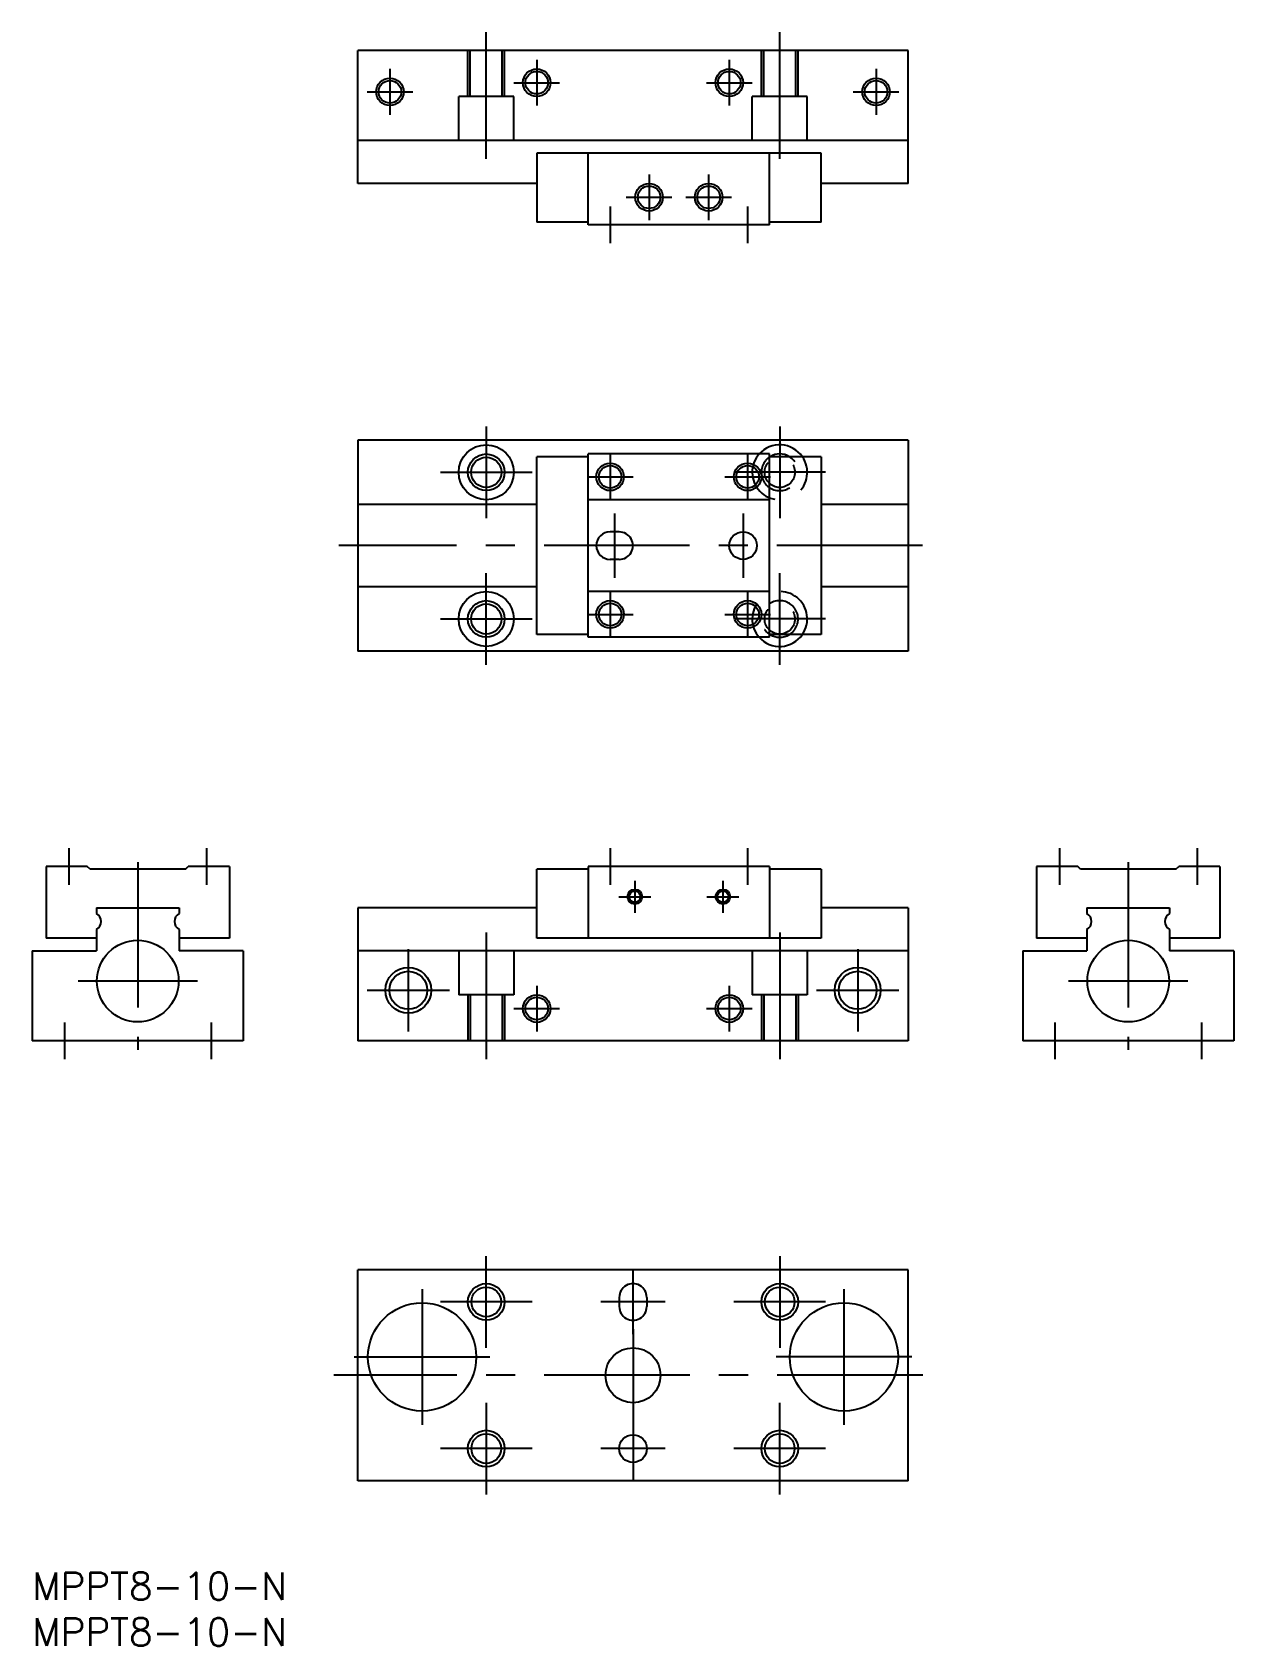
# Model space of a CAD drawing. Extents: x 0 to 131, y -8 to 168.
import ezdxf

# ---------------------------------------------------------------- set-up
doc = ezdxf.new("R2010")
doc.units = 0
doc.header["$LTSCALE"] = 0.5
doc.linetypes.add('CENTER', pattern=[50.8, 31.75, -6.35, 6.35, -6.35])
doc.linetypes.add('DASHED', pattern=[19.05, 12.7, -6.35])
for name, color, linetype in [('MSM_CENTER', 1, 'CENTER'), ('MSM_CONTINUOUS', 7, 'CONTINUOUS'), ('MSM_DASHED', 4, 'DASHED'), ('MSM_NARROW', 5, 'CONTINUOUS'), ('MSM_PART_NUMBER', 7, 'CONTINUOUS')]:
    doc.layers.add(name, color=color, linetype=linetype)
doc.styles.get("Standard").update_dxf_attribs({"font": 'txt.shx', "height": 3, "bigfont": 'bigfont.shx'})

# ---------------------------------------------------------------- blocks, each defined once
blk = doc.blocks.new('*U2')
at = {"layer": 'MSM_PART_NUMBER'}
blk.add_text('MPPT8-10-N', height=3, dxfattribs=at).set_placement((0, -3))
blk = doc.blocks.new('*U3')
at = {"layer": 'MSM_PART_NUMBER'}
blk.add_text('MPPT8-10-N', height=3, dxfattribs=at).set_placement((0, -8))

msp = doc.modelspace()

# ---------------------------------------------------------------- linework, layer by layer
at = {"layer": 'MSM_CENTER'}
for p, q in [((49.50003, 154.2), (49.50003, 168)), ((81.500031, 154.2), (81.500031, 168)), ((39, 164), (39, 159)), ((55.00002, 165), (55.00002, 160)), ((76.000015, 165), (76.000015, 160)), ((92, 164), (92, 159)), ((52.50002, 162.5), (57.50002, 162.5)), ((73.500015, 162.5), (78.500015, 162.5)), ((36.5, 161.5), (41.5, 161.5)), ((89.5, 161.5), (94.5, 161.5)), ((67.250015, 152.5), (67.250015, 147.5)), ((73.750015, 152.5), (73.750015, 147.5)), ((64.750015, 150), (69.750015, 150)), ((71.250015, 150), (76.250015, 150)), ((63.000008, 149), (63.000008, 145)), ((78.000008, 149), (78.000008, 145)), ((49.50003, 124.99998), (49.50003, 115)), ((81.5, 124.99998), (81.5, 115)), ((63.000015, 122), (63.000015, 117)), ((78.000015, 122), (78.000015, 117)), ((44.50003, 120), (54.50003, 120)), ((86.5, 120), (76.5, 120)), ((60.500015, 119.5), (65.500015, 119.5)), ((75.500015, 119.5), (80.500015, 119.5)), ((63.500015, 115.5), (63.500015, 108.5)), ((77.500015, 115.5), (77.500015, 108.5)), ((97.071106, 112), (33.43793, 112)), ((49.50003, 99), (49.50003, 109)), ((81.5, 99), (81.5, 109)), ((63.000015, 107), (63.000015, 102)), ((78.000015, 107), (78.000015, 102)), ((44.50003, 104), (54.50003, 104)), ((60.500015, 104.5), (65.500015, 104.5)), ((75.500015, 104.5), (80.500015, 104.5)), ((86.5, 104), (76.5, 104)), ((4, 79), (4, 75)), ((11.5, 77.486794), (11.5, 56.993584)), ((19, 79), (19, 75)), ((63.000008, 79), (63.000008, 75)), ((78.000008, 79), (78.000008, 75)), ((112, 79), (112, 75)), ((119.5, 77.486794), (119.5, 56.993584)), ((127, 79), (127, 75)), ((65.700012, 75.449997), (65.700012, 71.949997)), ((75.300018, 75.449997), (75.300018, 71.949997)), ((63.950012, 73.699997), (67.450012, 73.699997)), ((73.550018, 73.699997), (77.050018, 73.699997)), ((49.50003, 69.800003), (49.50003, 56)), ((81.500031, 69.800003), (81.500031, 56)), ((41, 68), (41, 59)), ((90, 68), (90, 59)), ((18, 64.5), (5, 64.5)), ((36.5, 63.5), (45.5, 63.5)), ((55.00002, 64), (55.00002, 59)), ((76.000015, 64), (76.000015, 59)), ((85.5, 63.5), (94.5, 63.5)), ((126, 64.5), (113, 64.5)), ((3.5, 60), (3.5, 56)), ((19.5, 60), (19.5, 56)), ((52.50002, 61.5), (57.50002, 61.5)), ((73.500015, 61.5), (78.500015, 61.5)), ((111.5, 60), (111.5, 56)), ((127.5, 60), (127.5, 56)), ((49.5, 24.5), (49.5, 34.5)), ((81.5, 34.5), (81.5, 24.5)), ((65.5, 26.000004), (65.5, 33.000004)), ((42.5, 30.900002), (42.5, 16.099998)), ((88.500031, 30.900002), (88.500031, 16.099998)), ((54.5, 29.5), (44.5, 29.5)), ((69, 29.500004), (62, 29.500004)), ((86.5, 29.5), (76.5, 29.5)), ((65.500015, 26.540001), (65.500015, 16.459999)), ((35.09999, 23.5), (49.89999, 23.5)), ((95.900024, 23.5), (81.100037, 23.5)), ((97.099457, 21.5), (32.86983, 21.5)), ((49.5, 18.5), (49.5, 8.5)), ((81.5, 8.5), (81.5, 18.5)), ((65.5, 16.999996), (65.5, 9.999996)), ((54.5, 13.5), (44.5, 13.5)), ((69, 13.499996), (62, 13.499996)), ((86.5, 13.5), (76.5, 13.5))]:
    msp.add_line(p, q, dxfattribs=at)
at = {"layer": 'MSM_CONTINUOUS'}
for p, q in [((35.5, 151.5), (35.5, 166)), ((95.5, 166), (35.5, 166)), ((95.5, 151.5), (95.5, 166)), ((95.500031, 156.2), (35.5, 156.2)), ((55.00002, 154.8), (55.00002, 147.3)), ((86.000015, 154.8), (55.00002, 154.8)), ((60.600006, 147), (60.600006, 154.8)), ((80.400009, 147), (80.400009, 154.8)), ((86.000015, 147.3), (86.000015, 154.8)), ((55.00002, 151.5), (35.5, 151.5)), ((95.5, 151.5), (86.000015, 151.5)), ((60.600006, 147.3), (55.00002, 147.3)), ((80.400009, 147), (60.600006, 147)), ((86.000015, 147.3), (80.400009, 147.3)), ((35.5, 123.5), (35.5, 100.5)), ((95.5, 123.5), (35.5, 123.5)), ((95.5, 123.5), (95.5, 100.5)), ((55.00002, 102.3), (55.00002, 121.70001)), ((60.600006, 121.70001), (55.00002, 121.70001)), ((60.600006, 102), (60.600006, 122)), ((80.400024, 122), (60.600006, 122)), ((80.400009, 102), (80.400009, 122)), ((86.000015, 121.70001), (80.400009, 121.70001)), ((86.000015, 121.70001), (86.000015, 102.3)), ((55.00002, 116.5), (35.5, 116.5)), ((80.400009, 117.00002), (60.600006, 117.00002)), ((95.5, 116.5), (86.000015, 116.5)), ((64.000015, 113.5), (63.000015, 113.5)), ((64.000015, 110.5), (63.000015, 110.5)), ((55.00002, 107.5), (35.5, 107.5)), ((95.5, 107.5), (86.000015, 107.5)), ((80.400009, 107.00002), (60.600006, 107.00002)), ((60.600006, 102.3), (55.00002, 102.3)), ((86.000015, 102.3), (80.400009, 102.3)), ((95.5, 100.5), (35.5, 100.5)), ((80.400009, 102), (60.600006, 102)), ((6, 77), (1.5, 77)), ((1.5, 77), (1.5, 69.199997)), ((6.29999, 76.700005), (6, 77)), ((16.70001, 76.700005), (6.29999, 76.700005)), ((16.70001, 76.700012), (17, 77.000008)), ((21.5, 77), (17, 77)), ((21.5, 77), (21.5, 69.199997)), ((55.00002, 69.200005), (55.00002, 76.700005)), ((60.600006, 76.700005), (55.00002, 76.700005)), ((60.600006, 77), (60.600006, 69.200005)), ((80.400009, 77), (60.600006, 77)), ((80.400009, 77), (80.400009, 69.200005)), ((86.000015, 76.700005), (80.400009, 76.700005)), ((86.000015, 76.700005), (86.000015, 69.200005)), ((109.5, 77), (109.5, 69.199997)), ((114, 77), (109.5, 77)), ((114.299992, 76.700005), (114, 76.999992)), ((124.700016, 76.700005), (114.299992, 76.700005)), ((124.700016, 76.700005), (125.000008, 77)), ((129.5, 77), (125, 77)), ((129.5, 77), (129.5, 69.199997)), ((7, 72.5), (7, 71.866028)), ((7, 72.5), (16, 72.5)), ((16, 72.5), (16, 71.866028)), ((35.5, 72.5), (35.5, 58)), ((55.00002, 72.5), (35.5, 72.5)), ((95.5, 72.5), (86.000015, 72.5)), ((95.5, 72.5), (95.5, 58)), ((115, 72.5), (115, 71.866028)), ((115, 72.5), (124, 72.5)), ((124, 72.5), (124, 71.866028)), ((7, 69.199997), (1.5, 69.199997)), ((7, 70.13398), (7, 67.800003)), ((16, 70.133972), (16, 67.800003)), ((21.5, 69.199997), (16, 69.199997)), ((86.000015, 69.200005), (55.00002, 69.200005)), ((115, 69.199997), (109.5, 69.199997)), ((115, 70.13398), (115, 67.800003)), ((124, 70.133972), (124, 67.800003)), ((129.5, 69.199997), (124, 69.199997)), ((0, 67.800003), (7, 67.800003)), ((0, 67.800003), (0, 58)), ((23, 67.800003), (16, 67.800003)), ((23, 67.800003), (23, 58)), ((95.500031, 67.800003), (35.5, 67.800003)), ((108, 67.800003), (115, 67.800003)), ((108, 67.800003), (108, 58)), ((131, 67.800003), (124, 67.800003)), ((131, 67.800003), (131, 58)), ((23, 58), (0, 58)), ((95.5, 58), (35.5, 58)), ((131, 58), (108, 58)), ((35.5, 10), (35.5, 33)), ((95.5, 33), (35.5, 33)), ((95.5, 10), (95.5, 33)), ((64, 30.000004), (64, 29.000004)), ((67, 30.000004), (67, 29.000004)), ((95.5, 10), (35.5, 10))]:
    msp.add_line(p, q, dxfattribs=at)
for centre, radius in [((55.00002, 162.5), 1.2295), ((76.000015, 162.5), 1.2295), ((39, 161.5), 1.2295), ((92, 161.5), 1.2295), ((67.250015, 150), 1.2295), ((73.750015, 150), 1.2295), ((49.50003, 120), 3), ((49.50003, 120), 1.65), ((63.000015, 119.5), 1.2295), ((78.000015, 119.5), 1.2295), ((77.500015, 112), 1.5), ((49.50003, 104), 3), ((49.50003, 104), 1.65), ((63.000015, 104.5), 1.2295), ((78.000015, 104.5), 1.2295), ((65.700012, 73.699997), 0.6105), ((75.300018, 73.699997), 0.6105), ((11.5, 64.5), 4.45), ((119.5, 64.5), 4.45), ((41, 63.5), 2.067), ((90, 63.5), 2.067), ((55.00002, 61.5), 1.2295), ((76.000015, 61.5), 1.2295), ((49.5, 29.5), 1.621), ((81.5, 29.5), 1.621), ((42.5, 23.5), 5.9), ((88.500031, 23.5), 5.9), ((65.500015, 21.5), 3), ((49.5, 13.5), 1.621), ((65.5, 13.499996), 1.5), ((81.5, 13.5), 1.621)]:
    msp.add_circle(centre, radius, dxfattribs=at)
for centre, radius, start, end in [((81.5, 120), 3, 34.51839, 138.18969), ((63.000015, 112), 1.5, 90.000003, 270), ((64.000015, 112), 1.5, 270, 90.000003), ((81.5, 104), 3, 221.81031, 325.48161), ((6.5, 71), 0.999998, 300.00152, 60.000432), ((16.5, 71), 1.000004, 120.00211, 240.00165), ((114.5, 71), 0.999998, 300.00152, 60.000432), ((124.5, 71), 1.000004, 120.00211, 240.00165), ((65.5, 30.000004), 1.5, 0, 180.00001), ((65.5, 29.000004), 1.5, 179.99999, 0.00001)]:
    msp.add_arc(centre, radius, start, end, dxfattribs=at)
at = {"layer": 'MSM_DASHED'}
for p, q in [((47.50003, 161), (47.50003, 166)), ((47.75003, 161), (47.75003, 166)), ((51.25003, 161), (51.25003, 166)), ((51.50003, 161), (51.50003, 166)), ((79.500031, 161), (79.500031, 166)), ((79.750031, 161), (79.750031, 166)), ((83.250031, 161), (83.250031, 166)), ((83.500031, 161), (83.500031, 166)), ((46.50003, 156.2), (46.50003, 161)), ((52.50003, 161), (46.50003, 161)), ((52.50003, 156.2), (52.50003, 161)), ((78.500031, 156.2), (78.500031, 161)), ((84.500031, 161), (78.500031, 161)), ((84.500031, 156.2), (84.500031, 161)), ((46.50003, 67.800003), (46.50003, 63)), ((52.50003, 67.800003), (52.50003, 63)), ((78.500031, 67.800003), (78.500031, 63)), ((84.500031, 67.800003), (84.500031, 63)), ((52.50003, 63), (46.50003, 63)), ((47.50003, 63), (47.50003, 58)), ((47.75003, 63), (47.75003, 58)), ((51.25003, 63), (51.25003, 58)), ((51.50003, 63), (51.50003, 58)), ((84.500031, 63), (78.500031, 63)), ((79.500031, 63), (79.500031, 58)), ((79.750031, 63), (79.750031, 58)), ((83.250031, 63), (83.250031, 58)), ((83.500031, 63), (83.500031, 58))]:
    msp.add_line(p, q, dxfattribs=at)
for centre in [(81.5, 120), (81.5, 104)]:
    msp.add_circle(centre, 1.65, dxfattribs=at)
for centre, radius, start, end in [((81.5, 120), 3, 138.18969, 34.518393), ((81.499986, 120.000002), 2, 121.78843293, 58.2117717), ((81.5, 104), 3, 325.48161, 221.81031), ((81.5, 104), 2, 301.78833062, 238.21166938)]:
    msp.add_arc(centre, radius, start, end, dxfattribs=at)
at = {"layer": 'MSM_NARROW'}
for centre, radius in [((55.00002, 162.5), 1.5), ((76.000015, 162.5), 1.5), ((39, 161.5), 1.5), ((92, 161.5), 1.5), ((67.250015, 150), 1.5), ((73.750015, 150), 1.5), ((49.50003, 120), 2), ((63.000015, 119.5), 1.5), ((78.000015, 119.5), 1.5), ((49.50003, 104), 2), ((63.000015, 104.5), 1.5), ((78.000015, 104.5), 1.5), ((65.700012, 73.699997), 0.8), ((75.300018, 73.699997), 0.8), ((41, 63.5), 2.5), ((90, 63.5), 2.5), ((55.00002, 61.5), 1.5), ((76.000015, 61.5), 1.5), ((49.5, 29.5), 2), ((81.5, 29.5), 2), ((49.5, 13.5), 2), ((81.5, 13.5), 2)]:
    msp.add_circle(centre, radius, dxfattribs=at)
for centre, start, end in [((81.499986, 120.000002), 58.2117717, 121.78843293), ((81.5, 104), 238.21166938, 301.78833062)]:
    msp.add_arc(centre, 2, start, end, dxfattribs=at)

# ---------------------------------------------------------------- block references
at = {"layer": 'MSM_CONTINUOUS'}
for name in ['*U2', '*U3']:
    msp.add_blockref(name, (0, 0), dxfattribs=at)

doc.saveas('drawing.dxf')
